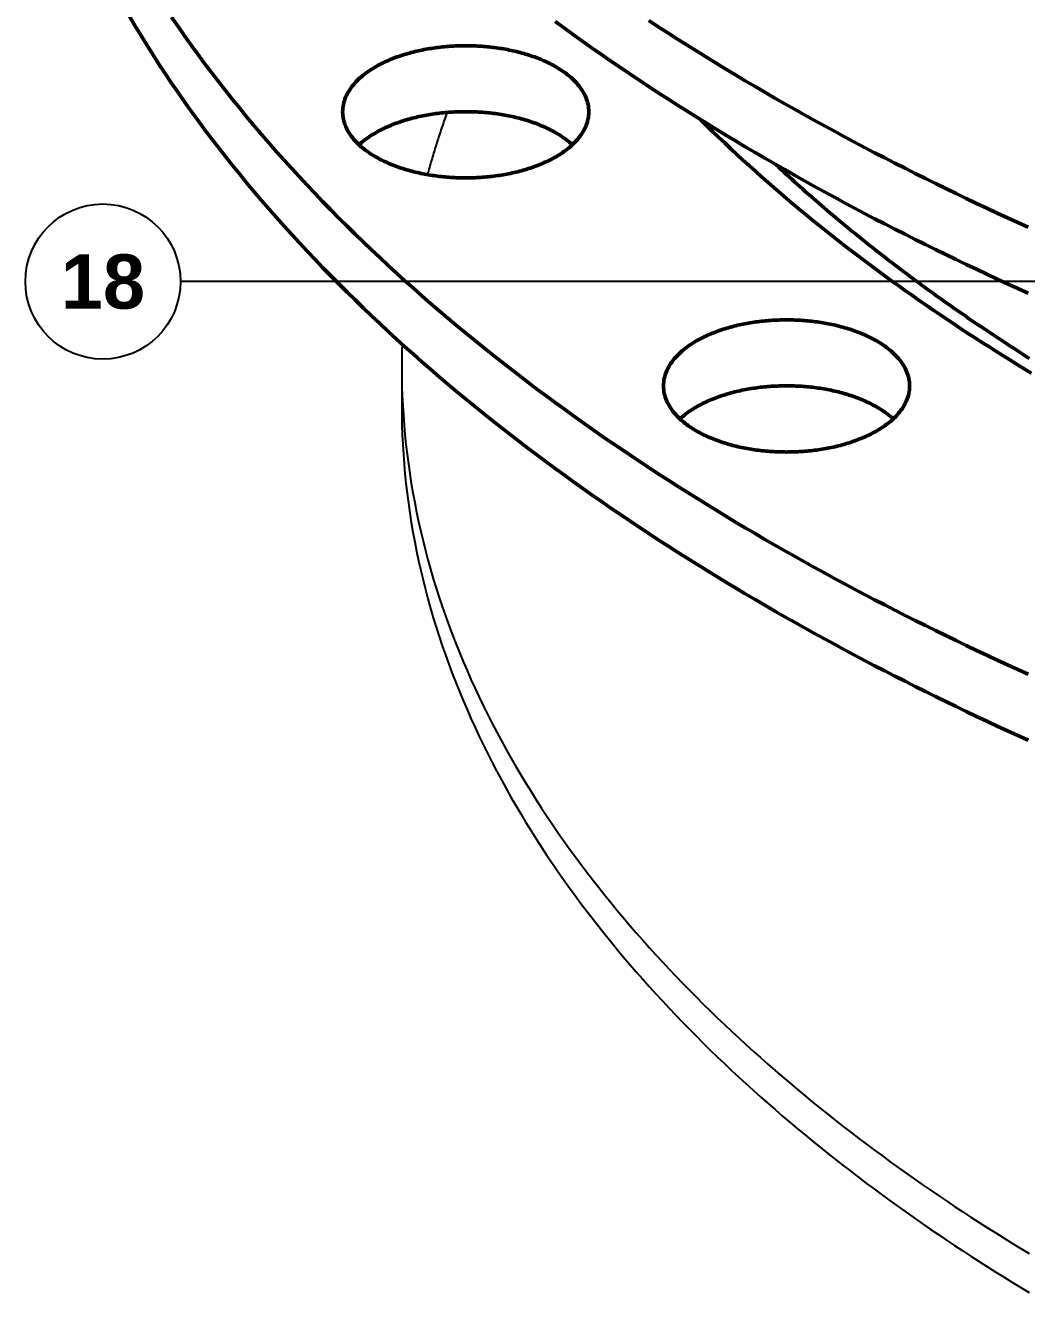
# Model space of a CAD drawing. Header units: millimetres. Extents: x 0 to 841, y 0 to 594.
# Drawn here: x 150.7 to 215.2, y 210 to 291.7 of the extents above; entities that cross this region are included whole.
import ezdxf
from ezdxf.enums import TextEntityAlignment as Align

# ---------------------------------------------------------------- set-up
doc = ezdxf.new("R2010")
doc.units = ezdxf.units.MM
for name, color, linetype, lineweight in [('COTA', 7, 'CONTINUOUS', 25), ('FINA', 7, 'CONTINUOUS', 25), ('TXT', 7, 'CONTINUOUS', 25), ('VIS', 7, 'CONTINUOUS', 50)]:
    doc.layers.add(name, color=color, linetype=linetype, lineweight=lineweight)
doc.styles.add('STDB', font='LiberationSans-Bold.ttf')

msp = doc.modelspace()

# ---------------------------------------------------------------- linework, layer by layer
at = {"layer": 'COTA'}
msp.add_line((276.727, 275.149), (160.694, 275.149), dxfattribs=at)
at = {"layer": 'FINA'}
for points in [[(157.379, 292.289), (157.753, 291.657), (158.132, 291.029), (158.518, 290.405), (158.91, 289.784), (159.308, 289.167), (159.712, 288.554), (160.122, 287.945), (160.537, 287.34), (160.958, 286.739), (161.384, 286.141), (161.815, 285.547), (162.252, 284.957), (162.694, 284.371), (163.141, 283.789), (163.593, 283.211), (164.05, 282.636), (164.512, 282.066), (164.978, 281.499), (165.449, 280.936), (165.925, 280.377), (166.405, 279.822), (166.889, 279.27), (167.377, 278.722), (167.87, 278.178), (168.367, 277.638), (168.868, 277.101), (169.373, 276.569), (169.882, 276.04), (170.394, 275.514), (170.911, 274.993), (171.431, 274.475), (171.954, 273.96), (172.481, 273.449), (173.012, 272.942), (173.546, 272.439), (174.083, 271.939), (174.624, 271.442), (175.168, 270.949), (175.715, 270.46), (176.265, 269.974), (176.818, 269.492), (177.375, 269.013), (177.934, 268.537), (178.496, 268.065), (179.061, 267.597), (179.628, 267.131), (180.199, 266.669), (180.772, 266.211), (181.348, 265.756), (181.926, 265.304), (182.507, 264.855), (183.09, 264.409), (183.676, 263.967), (184.265, 263.528), (184.855, 263.093), (185.448, 262.66), (186.043, 262.231), (186.641, 261.804), (187.241, 261.381), (187.843, 260.961), (188.447, 260.544), (189.053, 260.13), (189.661, 259.719), (190.271, 259.311), (190.883, 258.906), (191.498, 258.505), (192.114, 258.106), (192.732, 257.71), (193.352, 257.317), (193.974, 256.927), (194.597, 256.539), (195.222, 256.155), (195.85, 255.774), (196.478, 255.395), (197.109, 255.019), (197.741, 254.646), (198.375, 254.276), (199.01, 253.908), (199.647, 253.544), (200.286, 253.182), (200.926, 252.822), (201.567, 252.466), (202.21, 252.112), (202.855, 251.761), (203.501, 251.412), (204.148, 251.066), (204.797, 250.723), (205.447, 250.383), (206.099, 250.044), (206.752, 249.709), (207.406, 249.376), (208.061, 249.046), (208.718, 248.718), (209.376, 248.393), (210.035, 248.07), (210.696, 247.749), (211.357, 247.432), (212.02, 247.116), (212.684, 246.803), (213.349, 246.493), (214.015, 246.185), (214.683, 245.879), (215.351, 245.576)], [(160.122, 292.197), (160.537, 291.592), (160.958, 290.991), (161.384, 290.393), (161.815, 289.799), (162.252, 289.21), (162.694, 288.624), (163.141, 288.041), (163.593, 287.463), (164.05, 286.889), (164.512, 286.318), (164.978, 285.751), (165.449, 285.188), (165.925, 284.629), (166.405, 284.074), (166.889, 283.522), (167.377, 282.974), (167.87, 282.43), (168.367, 281.89), (168.868, 281.354), (169.373, 280.821), (169.882, 280.292), (170.394, 279.766), (170.911, 279.245), (171.431, 278.727), (171.954, 278.212), (172.481, 277.702), (173.012, 277.194), (173.546, 276.691), (174.083, 276.191), (174.624, 275.695), (175.168, 275.202), (175.715, 274.712), (176.265, 274.226), (176.818, 273.744), (177.375, 273.265), (177.934, 272.79), (178.496, 272.318), (179.061, 271.849), (179.628, 271.384), (180.199, 270.922), (180.772, 270.463), (181.348, 270.008), (181.926, 269.556), (182.507, 269.107), (183.09, 268.662), (183.676, 268.219), (184.265, 267.781), (184.855, 267.345), (185.448, 266.912), (186.043, 266.483), (186.641, 266.056), (187.241, 265.633), (187.843, 265.213), (188.447, 264.796), (189.053, 264.382), (189.661, 263.971), (190.271, 263.564), (190.883, 263.159), (191.498, 262.757), (192.114, 262.358), (192.732, 261.962), (193.352, 261.569), (193.974, 261.179), (194.597, 260.792), (195.222, 260.407), (195.85, 260.026), (196.478, 259.647), (197.109, 259.271), (197.741, 258.898), (198.375, 258.528), (199.01, 258.161), (199.647, 257.796), (200.286, 257.434), (200.926, 257.075), (201.567, 256.718), (202.21, 256.364), (202.855, 256.013), (203.501, 255.665), (204.148, 255.319), (204.797, 254.975), (205.447, 254.635), (206.099, 254.297), (206.752, 253.961), (207.406, 253.628), (208.061, 253.298), (208.718, 252.97), (209.376, 252.645), (210.035, 252.322), (210.696, 252.002), (211.357, 251.684), (212.02, 251.368), (212.684, 251.056), (213.349, 250.745), (214.015, 250.437), (214.683, 250.131), (215.351, 249.828)], [(184.855, 291.913), (185.448, 291.48), (186.043, 291.051), (186.641, 290.625), (187.241, 290.202), (187.843, 289.781), (188.447, 289.365), (189.053, 288.951), (189.661, 288.54), (190.271, 288.132), (190.883, 287.727), (191.498, 287.325), (192.114, 286.926), (192.732, 286.53), (193.352, 286.137), (193.974, 285.747), (194.597, 285.36), (195.222, 284.976), (195.85, 284.594), (196.478, 284.215), (197.109, 283.84), (197.741, 283.467), (198.375, 283.096), (199.01, 282.729), (199.647, 282.364), (200.286, 282.002), (200.926, 281.643), (201.567, 281.286), (202.21, 280.933), (202.855, 280.581), (203.501, 280.233), (204.148, 279.887), (204.797, 279.544), (205.447, 279.203), (206.099, 278.865), (206.752, 278.53), (207.406, 278.197), (208.061, 277.866), (208.718, 277.538), (209.376, 277.213), (210.035, 276.89), (210.696, 276.57), (211.357, 276.252), (212.02, 275.937), (212.684, 275.624), (213.349, 275.313), (214.015, 275.005), (214.683, 274.7), (215.351, 274.396)], [(190.883, 291.979), (191.498, 291.577), (192.114, 291.178), (192.732, 290.782), (193.352, 290.389), (193.974, 289.999), (194.597, 289.612), (195.222, 289.228), (195.85, 288.846), (196.478, 288.468), (197.109, 288.092), (197.741, 287.719), (198.375, 287.349), (199.01, 286.981), (199.647, 286.616), (200.286, 286.254), (200.926, 285.895), (201.567, 285.539), (202.21, 285.185), (202.855, 284.834), (203.501, 284.485), (204.148, 284.139), (204.797, 283.796), (205.447, 283.455), (206.099, 283.117), (206.752, 282.782), (207.406, 282.449), (208.061, 282.118), (208.718, 281.791), (209.376, 281.465), (210.035, 281.143), (210.696, 280.822), (211.357, 280.504), (212.02, 280.189), (212.684, 279.876), (213.349, 279.566), (214.015, 279.258), (214.683, 278.952), (215.351, 278.649)], [(171.15, 286.093), (171.153, 286.213), (171.163, 286.333), (171.178, 286.452), (171.2, 286.57), (171.228, 286.687), (171.261, 286.803), (171.3, 286.916), (171.344, 287.028), (171.393, 287.138), (171.446, 287.246), (171.504, 287.351), (171.566, 287.454), (171.632, 287.555), (171.701, 287.653), (171.774, 287.748), (171.85, 287.842), (171.928, 287.933), (172.009, 288.021), (172.093, 288.107), (172.179, 288.191), (172.268, 288.273), (172.358, 288.352), (172.45, 288.429), (172.544, 288.504), (172.639, 288.577), (172.736, 288.648), (172.835, 288.717), (172.934, 288.784), (173.035, 288.85), (173.138, 288.913), (173.241, 288.974), (173.345, 289.034), (173.45, 289.092), (173.556, 289.149), (173.663, 289.203), (173.771, 289.257), (173.88, 289.308), (173.989, 289.358), (174.099, 289.407), (174.21, 289.454), (174.321, 289.499), (174.432, 289.544), (174.545, 289.587), (174.658, 289.628), (174.771, 289.668), (174.885, 289.707), (174.999, 289.745), (175.113, 289.781), (175.228, 289.816), (175.344, 289.85), (175.459, 289.882), (175.575, 289.913), (175.692, 289.944), (175.808, 289.973), (175.925, 290), (176.042, 290.027), (176.16, 290.053), (176.278, 290.077), (176.395, 290.101), (176.514, 290.123), (176.632, 290.144), (176.75, 290.164), (176.869, 290.183), (176.988, 290.201), (177.107, 290.218), (177.226, 290.234), (177.345, 290.249), (177.465, 290.263), (177.584, 290.276), (177.704, 290.288), (177.823, 290.298), (177.943, 290.308), (178.063, 290.317), (178.183, 290.325), (178.303, 290.332), (178.423, 290.338), (178.543, 290.343), (178.663, 290.347), (178.783, 290.349), (178.904, 290.351), (179.024, 290.352), (179.144, 290.352), (179.264, 290.351), (179.384, 290.349), (179.504, 290.347), (179.625, 290.343), (179.745, 290.338), (179.865, 290.332), (179.985, 290.325), (180.105, 290.317), (180.224, 290.308), (180.344, 290.298), (180.464, 290.288), (180.584, 290.276), (180.703, 290.263), (180.822, 290.249), (180.942, 290.234), (181.061, 290.218), (181.18, 290.201), (181.299, 290.183), (181.417, 290.164), (181.536, 290.144), (181.654, 290.123), (181.772, 290.101), (181.89, 290.077), (182.008, 290.053), (182.125, 290.027), (182.242, 290), (182.359, 289.973), (182.476, 289.944), (182.592, 289.913), (182.708, 289.882), (182.824, 289.85), (182.939, 289.816), (183.054, 289.781), (183.169, 289.745), (183.283, 289.707), (183.397, 289.668), (183.51, 289.628), (183.623, 289.587), (183.735, 289.544), (183.847, 289.499), (183.958, 289.454), (184.069, 289.407), (184.179, 289.358), (184.288, 289.308), (184.396, 289.257), (184.504, 289.203), (184.611, 289.149), (184.717, 289.092), (184.823, 289.034), (184.927, 288.974), (185.03, 288.913), (185.132, 288.85), (185.233, 288.784), (185.333, 288.717), (185.431, 288.648), (185.528, 288.577), (185.624, 288.504), (185.718, 288.429), (185.81, 288.352), (185.9, 288.273), (185.988, 288.191), (186.074, 288.107), (186.158, 288.021), (186.24, 287.933), (186.318, 287.842), (186.394, 287.748), (186.467, 287.653), (186.536, 287.555), (186.602, 287.454), (186.664, 287.351), (186.722, 287.246), (186.775, 287.138), (186.824, 287.028), (186.868, 286.916), (186.907, 286.803), (186.94, 286.687), (186.968, 286.57), (186.989, 286.452), (187.005, 286.333), (187.014, 286.213), (187.018, 286.093)], [(184.694, 283.081), (184.587, 283.025), (184.479, 282.97), (184.37, 282.917), (184.261, 282.865), (184.151, 282.815), (184.04, 282.767), (183.929, 282.72), (183.817, 282.674), (183.704, 282.63), (183.591, 282.588), (183.477, 282.546), (183.363, 282.506), (183.249, 282.468), (183.134, 282.43), (183.018, 282.394), (182.903, 282.359), (182.786, 282.326), (182.67, 282.293), (182.553, 282.262), (182.436, 282.232), (182.318, 282.203), (182.201, 282.176), (182.083, 282.149), (181.965, 282.124), (181.846, 282.1), (181.727, 282.077), (181.609, 282.055), (181.489, 282.034), (181.37, 282.014), (181.251, 281.995), (181.131, 281.978), (181.011, 281.961), (180.891, 281.945), (180.771, 281.931), (180.651, 281.917), (180.531, 281.905), (180.411, 281.893), (180.29, 281.883), (180.17, 281.873), (180.049, 281.865), (179.928, 281.858), (179.808, 281.851), (179.687, 281.846), (179.566, 281.841), (179.445, 281.838), (179.324, 281.835), (179.203, 281.834), (179.082, 281.833), (178.961, 281.834), (178.841, 281.835), (178.72, 281.838), (178.599, 281.841), (178.478, 281.846), (178.357, 281.851), (178.236, 281.858), (178.116, 281.865), (177.995, 281.874), (177.875, 281.883), (177.754, 281.894), (177.634, 281.905), (177.514, 281.918), (177.393, 281.931), (177.273, 281.946), (177.153, 281.961), (177.034, 281.978), (176.914, 281.996), (176.795, 282.015), (176.675, 282.034), (176.556, 282.055), (176.437, 282.077), (176.319, 282.1), (176.2, 282.125), (176.082, 282.15), (175.964, 282.177), (175.846, 282.204), (175.729, 282.233), (175.612, 282.263), (175.495, 282.294), (175.379, 282.326), (175.262, 282.36), (175.147, 282.395), (175.031, 282.431), (174.916, 282.468), (174.802, 282.507), (174.688, 282.547), (174.574, 282.589), (174.461, 282.631), (174.348, 282.675), (174.236, 282.721), (174.125, 282.768), (174.014, 282.816), (173.904, 282.867), (173.795, 282.918), (173.686, 282.971), (173.578, 283.026), (173.471, 283.082), (173.365, 283.14), (173.26, 283.2), (173.156, 283.262), (173.053, 283.325), (172.951, 283.39), (172.851, 283.458), (172.752, 283.527), (172.654, 283.598), (172.558, 283.671), (172.463, 283.746), (172.37, 283.823), (172.279, 283.903), (172.19, 283.985), (172.103, 284.069), (172.018, 284.155), (171.936, 284.244), (171.857, 284.335), (171.78, 284.429), (171.707, 284.525), (171.637, 284.624), (171.571, 284.725), (171.508, 284.828), (171.449, 284.934), (171.395, 285.042), (171.346, 285.152), (171.301, 285.265), (171.262, 285.379), (171.229, 285.495), (171.201, 285.613), (171.179, 285.732), (171.163, 285.852), (171.153, 285.972), (171.15, 286.093)], [(172.209, 283.967), (172.298, 284.048), (172.389, 284.127), (172.482, 284.203), (172.577, 284.278), (172.673, 284.35), (172.771, 284.421), (172.87, 284.489), (172.971, 284.556), (173.072, 284.621), (173.175, 284.683), (173.279, 284.744), (173.384, 284.804), (173.49, 284.861), (173.597, 284.917), (173.704, 284.972), (173.813, 285.024), (173.922, 285.075), (174.031, 285.125), (174.142, 285.173), (174.253, 285.22), (174.365, 285.265), (174.477, 285.309), (174.59, 285.351), (174.703, 285.392), (174.817, 285.432), (174.931, 285.47), (175.046, 285.507), (175.161, 285.543), (175.276, 285.578), (175.392, 285.611), (175.508, 285.643), (175.625, 285.674), (175.741, 285.704), (175.858, 285.732), (175.976, 285.76), (176.093, 285.786), (176.211, 285.811), (176.329, 285.835), (176.448, 285.858), (176.566, 285.88), (176.685, 285.901), (176.804, 285.921), (176.923, 285.939), (177.042, 285.957), (177.161, 285.973), (177.281, 285.989), (177.401, 286.003), (177.52, 286.017), (177.64, 286.029), (177.76, 286.041), (177.88, 286.051), (178, 286.06), (178.12, 286.069), (178.241, 286.076), (178.361, 286.083), (178.481, 286.088), (178.602, 286.092), (178.722, 286.096), (178.843, 286.098), (178.963, 286.1), (179.084, 286.1), (179.204, 286.1), (179.325, 286.098), (179.445, 286.096), (179.566, 286.092), (179.686, 286.088), (179.807, 286.083), (179.927, 286.076), (180.047, 286.069), (180.167, 286.06), (180.288, 286.051), (180.408, 286.041), (180.528, 286.029), (180.647, 286.017), (180.767, 286.003), (180.887, 285.989), (181.006, 285.973), (181.126, 285.957), (181.245, 285.939), (181.364, 285.921), (181.483, 285.901), (181.601, 285.88), (181.72, 285.858), (181.838, 285.835), (181.956, 285.811), (182.074, 285.786), (182.192, 285.76), (182.309, 285.732), (182.426, 285.704), (182.543, 285.674), (182.659, 285.643), (182.776, 285.611), (182.891, 285.578), (183.007, 285.543), (183.122, 285.507), (183.237, 285.47), (183.351, 285.432), (183.465, 285.392), (183.578, 285.351), (183.691, 285.309), (183.803, 285.265), (183.915, 285.22), (184.026, 285.173), (184.136, 285.125), (184.246, 285.075), (184.355, 285.024), (184.464, 284.972), (184.571, 284.917), (184.678, 284.861), (184.784, 284.804), (184.889, 284.744), (184.992, 284.683), (185.095, 284.621), (185.197, 284.556), (185.297, 284.489), (185.397, 284.421), (185.494, 284.35), (185.591, 284.278), (185.685, 284.203), (185.778, 284.127), (185.869, 284.048), (185.959, 283.967)], [(177.88, 286.051), (177.84, 285.938), (177.799, 285.825), (177.759, 285.712), (177.72, 285.599), (177.68, 285.485), (177.641, 285.372), (177.602, 285.258), (177.563, 285.145), (177.525, 285.031), (177.486, 284.917), (177.448, 284.803), (177.411, 284.689), (177.373, 284.575), (177.336, 284.461), (177.299, 284.347), (177.263, 284.232), (177.226, 284.118), (177.19, 284.003), (177.154, 283.889), (177.119, 283.774), (177.084, 283.659), (177.048, 283.544), (177.014, 283.43), (176.979, 283.315), (176.945, 283.199), (176.911, 283.084), (176.878, 282.969), (176.844, 282.854), (176.811, 282.738), (176.778, 282.623), (176.746, 282.507), (176.713, 282.392), (176.682, 282.276), (176.65, 282.16), (176.618, 282.044)], [(187.018, 286.093), (187.014, 285.972), (187.005, 285.851), (186.989, 285.731), (186.967, 285.613), (186.939, 285.495), (186.905, 285.379), (186.866, 285.264), (186.821, 285.152), (186.772, 285.041), (186.718, 284.933), (186.659, 284.827), (186.597, 284.724), (186.53, 284.623), (186.46, 284.524), (186.386, 284.428), (186.31, 284.334), (186.23, 284.243), (186.148, 284.154), (186.064, 284.068), (185.977, 283.984), (185.887, 283.902), (185.796, 283.822), (185.703, 283.745), (185.609, 283.67), (185.512, 283.596), (185.414, 283.525), (185.315, 283.456), (185.214, 283.389), (185.112, 283.324), (185.009, 283.26), (184.905, 283.199), (184.8, 283.139), (184.694, 283.081)], [(194.234, 285.585), (194.617, 285.207), (195.002, 284.83), (195.389, 284.457), (195.778, 284.085), (196.17, 283.716), (196.564, 283.348), (196.959, 282.983), (197.357, 282.621), (197.757, 282.26), (198.159, 281.902), (198.562, 281.546), (198.968, 281.192), (199.375, 280.84), (199.785, 280.491), (200.196, 280.143), (200.609, 279.798), (201.023, 279.455), (201.44, 279.114), (201.858, 278.775), (202.278, 278.438), (202.699, 278.103), (203.122, 277.77), (203.547, 277.439), (203.973, 277.111), (204.401, 276.784), (204.831, 276.46), (205.262, 276.137), (205.694, 275.816), (206.128, 275.498), (206.563, 275.181), (207, 274.867), (207.438, 274.554), (207.878, 274.243), (208.319, 273.935), (208.761, 273.628), (209.205, 273.323), (209.65, 273.02), (210.096, 272.719), (210.543, 272.419), (210.992, 272.122), (211.442, 271.827), (211.893, 271.533), (212.345, 271.241), (212.799, 270.952), (213.254, 270.663), (213.71, 270.377), (214.167, 270.093), (214.625, 269.81), (215.084, 269.529), (215.544, 269.25)], [(199.066, 282.697), (199.238, 282.537), (199.41, 282.378), (199.582, 282.219), (199.754, 282.06), (199.927, 281.902), (200.101, 281.745), (200.274, 281.588), (200.448, 281.431), (200.623, 281.275), (200.798, 281.119), (200.973, 280.964), (201.149, 280.809), (201.325, 280.654), (201.501, 280.5), (201.678, 280.346), (201.855, 280.193), (202.032, 280.04), (202.21, 279.888), (202.388, 279.736), (202.567, 279.584), (202.746, 279.433), (202.925, 279.282), (203.105, 279.131), (203.284, 278.982), (203.465, 278.832), (203.645, 278.683), (203.826, 278.534), (204.008, 278.386), (204.189, 278.238), (204.371, 278.09), (204.553, 277.943), (204.736, 277.796), (204.919, 277.65), (205.102, 277.504), (205.286, 277.358), (205.469, 277.213), (205.654, 277.069), (205.838, 276.924), (206.023, 276.78), (206.208, 276.637), (206.393, 276.494), (206.579, 276.351), (206.765, 276.209), (206.951, 276.067), (207.138, 275.925), (207.325, 275.784), (207.512, 275.643), (207.7, 275.503), (207.887, 275.363), (208.075, 275.223), (208.264, 275.084), (208.452, 274.945), (208.641, 274.806), (208.831, 274.668), (209.02, 274.531), (209.21, 274.393), (209.4, 274.256), (209.59, 274.12), (209.781, 273.984), (209.972, 273.848), (210.163, 273.712), (210.354, 273.577), (210.546, 273.443), (210.738, 273.308), (210.93, 273.174), (211.122, 273.041), (211.315, 272.908), (211.508, 272.775), (211.701, 272.642), (211.894, 272.51), (212.088, 272.379), (212.282, 272.247), (212.476, 272.116), (212.671, 271.986), (212.865, 271.855), (213.06, 271.726), (213.255, 271.596), (213.451, 271.467), (213.646, 271.338), (213.842, 271.21), (214.038, 271.082), (214.235, 270.954), (214.431, 270.827), (214.628, 270.7), (214.825, 270.573), (215.023, 270.447), (215.22, 270.321), (215.418, 270.195)], [(191.833, 268.42), (191.837, 268.54), (191.846, 268.66), (191.862, 268.779), (191.883, 268.897), (191.911, 269.014), (191.944, 269.13), (191.983, 269.243), (192.027, 269.355), (192.076, 269.465), (192.129, 269.573), (192.187, 269.678), (192.249, 269.781), (192.315, 269.881), (192.384, 269.98), (192.457, 270.075), (192.533, 270.169), (192.611, 270.259), (192.693, 270.348), (192.777, 270.434), (192.863, 270.518), (192.951, 270.6), (193.041, 270.679), (193.133, 270.756), (193.227, 270.831), (193.323, 270.904), (193.42, 270.975), (193.518, 271.044), (193.618, 271.111), (193.719, 271.176), (193.821, 271.24), (193.924, 271.301), (194.028, 271.361), (194.134, 271.419), (194.24, 271.476), (194.347, 271.53), (194.454, 271.583), (194.563, 271.635), (194.672, 271.685), (194.782, 271.734), (194.893, 271.781), (195.004, 271.826), (195.116, 271.871), (195.228, 271.913), (195.341, 271.955), (195.454, 271.995), (195.568, 272.034), (195.682, 272.071), (195.797, 272.108), (195.912, 272.143), (196.027, 272.176), (196.143, 272.209), (196.259, 272.24), (196.375, 272.27), (196.492, 272.299), (196.609, 272.327), (196.726, 272.354), (196.843, 272.38), (196.961, 272.404), (197.079, 272.427), (197.197, 272.45), (197.315, 272.471), (197.434, 272.491), (197.552, 272.51), (197.671, 272.528), (197.79, 272.545), (197.909, 272.561), (198.029, 272.576), (198.148, 272.59), (198.267, 272.603), (198.387, 272.614), (198.507, 272.625), (198.626, 272.635), (198.746, 272.644), (198.866, 272.652), (198.986, 272.659), (199.106, 272.665), (199.226, 272.67), (199.347, 272.673), (199.467, 272.676), (199.587, 272.678), (199.707, 272.679), (199.827, 272.679), (199.947, 272.678), (200.068, 272.676), (200.188, 272.673), (200.308, 272.67), (200.428, 272.665), (200.548, 272.659), (200.668, 272.652), (200.788, 272.644), (200.908, 272.635), (201.028, 272.625), (201.147, 272.614), (201.267, 272.603), (201.386, 272.59), (201.506, 272.576), (201.625, 272.561), (201.744, 272.545), (201.863, 272.528), (201.982, 272.51), (202.101, 272.491), (202.219, 272.471), (202.337, 272.45), (202.455, 272.427), (202.573, 272.404), (202.691, 272.38), (202.808, 272.354), (202.926, 272.327), (203.043, 272.299), (203.159, 272.27), (203.276, 272.24), (203.392, 272.209), (203.507, 272.176), (203.623, 272.143), (203.738, 272.108), (203.852, 272.071), (203.966, 272.034), (204.08, 271.995), (204.193, 271.955), (204.306, 271.913), (204.418, 271.871), (204.53, 271.826), (204.641, 271.781), (204.752, 271.734), (204.862, 271.685), (204.971, 271.635), (205.08, 271.583), (205.188, 271.53), (205.295, 271.476), (205.401, 271.419), (205.506, 271.361), (205.61, 271.301), (205.713, 271.24), (205.816, 271.176), (205.917, 271.111), (206.016, 271.044), (206.115, 270.975), (206.212, 270.904), (206.307, 270.831), (206.401, 270.756), (206.493, 270.679), (206.583, 270.6), (206.672, 270.518), (206.758, 270.434), (206.842, 270.348), (206.923, 270.259), (207.001, 270.169), (207.077, 270.075), (207.15, 269.98), (207.219, 269.881), (207.285, 269.781), (207.347, 269.678), (207.405, 269.573), (207.458, 269.465), (207.507, 269.355), (207.551, 269.243), (207.59, 269.13), (207.623, 269.014), (207.651, 268.897), (207.673, 268.779), (207.688, 268.66), (207.698, 268.54), (207.701, 268.42)], [(174.981, 271.118), (174.977, 270.988), (174.973, 270.857), (174.97, 270.727), (174.968, 270.596), (174.965, 270.465), (174.963, 270.335), (174.961, 270.204), (174.96, 270.073), (174.959, 269.943), (174.959, 269.812), (174.958, 269.682)], [(174.958, 269.682), (174.963, 269.05), (174.976, 268.419), (174.997, 267.788), (175.027, 267.158), (175.066, 266.528), (175.113, 265.898), (175.169, 265.27), (175.233, 264.642), (175.306, 264.015), (175.387, 263.389), (175.476, 262.764), (175.574, 262.14), (175.68, 261.518), (175.794, 260.897), (175.917, 260.278), (176.047, 259.66), (176.186, 259.044), (176.332, 258.43), (176.486, 257.818), (176.648, 257.208), (176.818, 256.6), (176.996, 255.994), (177.18, 255.391), (177.373, 254.789), (177.572, 254.191), (177.779, 253.594), (177.994, 253), (178.215, 252.409), (178.443, 251.821), (178.678, 251.235), (178.92, 250.652), (179.169, 250.072), (179.424, 249.494), (179.685, 248.92), (179.953, 248.348), (180.228, 247.78), (180.508, 247.214), (180.795, 246.652), (181.088, 246.093), (181.386, 245.536), (181.69, 244.983), (182, 244.433), (182.316, 243.887), (182.637, 243.343), (182.964, 242.803), (183.296, 242.266), (183.633, 241.732), (183.975, 241.202), (184.322, 240.675), (184.674, 240.151), (185.032, 239.631), (185.393, 239.113), (185.76, 238.599), (186.131, 238.089), (186.507, 237.582), (186.887, 237.078), (187.271, 236.577), (187.66, 236.08), (188.053, 235.586), (188.45, 235.095), (188.851, 234.607), (189.256, 234.123), (189.665, 233.642), (190.078, 233.165), (190.494, 232.69), (190.915, 232.219), (191.338, 231.752), (191.766, 231.287), (192.196, 230.825), (192.631, 230.367), (193.068, 229.912), (193.509, 229.46), (193.953, 229.012), (194.4, 228.566), (194.851, 228.124), (195.304, 227.685), (195.76, 227.249), (196.22, 226.815), (196.682, 226.386), (197.147, 225.959), (197.614, 225.535), (198.085, 225.114), (198.558, 224.696), (199.034, 224.281), (199.512, 223.869), (199.993, 223.46), (200.476, 223.054), (200.962, 222.651), (201.45, 222.251), (201.941, 221.854), (202.434, 221.46), (202.929, 221.068), (203.426, 220.679), (203.926, 220.293), (204.428, 219.91), (204.932, 219.53), (205.437, 219.153), (205.945, 218.778), (206.455, 218.406), (206.967, 218.036), (207.481, 217.67), (207.997, 217.306), (208.515, 216.945), (209.034, 216.586), (209.555, 216.23), (210.078, 215.877), (210.603, 215.526), (211.13, 215.178), (211.658, 214.832), (212.188, 214.489), (212.719, 214.149), (213.253, 213.811), (213.787, 213.475), (214.324, 213.142), (214.861, 212.812), (215.401, 212.483)], [(174.958, 269.682), (174.958, 267.162)], [(205.377, 265.408), (205.27, 265.352), (205.162, 265.297), (205.054, 265.244), (204.944, 265.192), (204.834, 265.142), (204.723, 265.094), (204.612, 265.047), (204.5, 265.001), (204.387, 264.957), (204.274, 264.914), (204.161, 264.873), (204.047, 264.833), (203.932, 264.794), (203.817, 264.757), (203.702, 264.721), (203.586, 264.686), (203.47, 264.653), (203.353, 264.62), (203.236, 264.589), (203.119, 264.559), (203.002, 264.53), (202.884, 264.503), (202.766, 264.476), (202.648, 264.451), (202.529, 264.427), (202.411, 264.404), (202.292, 264.382), (202.173, 264.361), (202.053, 264.341), (201.934, 264.322), (201.814, 264.305), (201.695, 264.288), (201.575, 264.272), (201.455, 264.258), (201.335, 264.244), (201.214, 264.232), (201.094, 264.22), (200.973, 264.21), (200.853, 264.2), (200.732, 264.192), (200.612, 264.184), (200.491, 264.178), (200.37, 264.173), (200.249, 264.168), (200.128, 264.165), (200.008, 264.162), (199.887, 264.161), (199.766, 264.16), (199.645, 264.161), (199.524, 264.162), (199.403, 264.165), (199.282, 264.168), (199.161, 264.173), (199.041, 264.178), (198.92, 264.185), (198.799, 264.192), (198.678, 264.201), (198.558, 264.21), (198.437, 264.221), (198.317, 264.232), (198.197, 264.245), (198.077, 264.258), (197.957, 264.273), (197.837, 264.288), (197.717, 264.305), (197.597, 264.323), (197.478, 264.341), (197.359, 264.361), (197.24, 264.382), (197.121, 264.404), (197.002, 264.427), (196.884, 264.452), (196.765, 264.477), (196.647, 264.503), (196.53, 264.531), (196.412, 264.56), (196.295, 264.59), (196.178, 264.621), (196.062, 264.653), (195.946, 264.687), (195.83, 264.722), (195.714, 264.758), (195.6, 264.795), (195.485, 264.834), (195.371, 264.874), (195.257, 264.915), (195.144, 264.958), (195.032, 265.002), (194.92, 265.048), (194.808, 265.095), (194.697, 265.143), (194.587, 265.193), (194.478, 265.245), (194.369, 265.298), (194.262, 265.353), (194.155, 265.409), (194.049, 265.467), (193.943, 265.527), (193.839, 265.589), (193.736, 265.652), (193.635, 265.717), (193.534, 265.784), (193.435, 265.854), (193.337, 265.925), (193.241, 265.998), (193.146, 266.073), (193.053, 266.15), (192.962, 266.23), (192.873, 266.312), (192.786, 266.396), (192.702, 266.482), (192.62, 266.571), (192.54, 266.662), (192.464, 266.756), (192.39, 266.852), (192.32, 266.95), (192.254, 267.051), (192.191, 267.155), (192.133, 267.261), (192.079, 267.369), (192.029, 267.479), (191.985, 267.592), (191.946, 267.706), (191.912, 267.822), (191.884, 267.94), (191.862, 268.059), (191.846, 268.178), (191.837, 268.299), (191.833, 268.42)], [(192.892, 266.294), (192.982, 266.375), (193.073, 266.454), (193.166, 266.53), (193.26, 266.605), (193.357, 266.677), (193.454, 266.748), (193.554, 266.816), (193.654, 266.883), (193.756, 266.947), (193.858, 267.01), (193.962, 267.071), (194.067, 267.131), (194.173, 267.188), (194.28, 267.244), (194.387, 267.298), (194.496, 267.351), (194.605, 267.402), (194.715, 267.452), (194.825, 267.5), (194.936, 267.547), (195.048, 267.592), (195.16, 267.636), (195.273, 267.678), (195.386, 267.719), (195.5, 267.759), (195.614, 267.797), (195.729, 267.834), (195.844, 267.87), (195.96, 267.905), (196.075, 267.938), (196.191, 267.97), (196.308, 268.001), (196.425, 268.031), (196.542, 268.059), (196.659, 268.087), (196.777, 268.113), (196.895, 268.138), (197.013, 268.162), (197.131, 268.185), (197.249, 268.207), (197.368, 268.228), (197.487, 268.248), (197.606, 268.266), (197.725, 268.284), (197.845, 268.3), (197.964, 268.316), (198.084, 268.33), (198.204, 268.344), (198.323, 268.356), (198.443, 268.368), (198.563, 268.378), (198.684, 268.387), (198.804, 268.396), (198.924, 268.403), (199.044, 268.41), (199.165, 268.415), (199.285, 268.419), (199.406, 268.423), (199.526, 268.425), (199.647, 268.427), (199.767, 268.427), (199.888, 268.427), (200.008, 268.425), (200.129, 268.423), (200.249, 268.419), (200.369, 268.415), (200.49, 268.41), (200.61, 268.403), (200.73, 268.396), (200.851, 268.387), (200.971, 268.378), (201.091, 268.368), (201.211, 268.356), (201.331, 268.344), (201.45, 268.33), (201.57, 268.316), (201.69, 268.3), (201.809, 268.284), (201.928, 268.266), (202.047, 268.248), (202.166, 268.228), (202.285, 268.207), (202.403, 268.185), (202.522, 268.162), (202.64, 268.138), (202.758, 268.113), (202.875, 268.087), (202.992, 268.059), (203.11, 268.031), (203.226, 268.001), (203.343, 267.97), (203.459, 267.938), (203.575, 267.905), (203.69, 267.87), (203.805, 267.834), (203.92, 267.797), (204.034, 267.759), (204.148, 267.719), (204.261, 267.678), (204.374, 267.636), (204.486, 267.592), (204.598, 267.547), (204.709, 267.5), (204.82, 267.452), (204.929, 267.402), (205.038, 267.351), (205.147, 267.298), (205.254, 267.244), (205.361, 267.188), (205.467, 267.131), (205.572, 267.071), (205.676, 267.01), (205.779, 266.947), (205.88, 266.883), (205.981, 266.816), (206.08, 266.748), (206.178, 266.677), (206.274, 266.605), (206.369, 266.53), (206.462, 266.454), (206.553, 266.375), (206.642, 266.294)], [(207.701, 268.42), (207.698, 268.299), (207.688, 268.178), (207.672, 268.058), (207.65, 267.939), (207.622, 267.822), (207.589, 267.705), (207.549, 267.591), (207.505, 267.479), (207.455, 267.368), (207.401, 267.26), (207.343, 267.154), (207.28, 267.051), (207.213, 266.95), (207.143, 266.851), (207.07, 266.755), (206.993, 266.661), (206.914, 266.57), (206.831, 266.481), (206.747, 266.395), (206.66, 266.311), (206.571, 266.229), (206.48, 266.149), (206.387, 266.072), (206.292, 265.996), (206.195, 265.923), (206.098, 265.852), (205.998, 265.783), (205.898, 265.716), (205.796, 265.651), (205.693, 265.587), (205.588, 265.526), (205.483, 265.466), (205.377, 265.408)], [(174.958, 267.162), (174.963, 266.531), (174.976, 265.899), (174.997, 265.269), (175.027, 264.638), (175.066, 264.008), (175.113, 263.378), (175.169, 262.75), (175.233, 262.122), (175.306, 261.495), (175.387, 260.869), (175.476, 260.244), (175.574, 259.62), (175.68, 258.998), (175.794, 258.377), (175.917, 257.758), (176.047, 257.14), (176.186, 256.524), (176.332, 255.91), (176.486, 255.298), (176.648, 254.688), (176.818, 254.08), (176.996, 253.474), (177.18, 252.871), (177.373, 252.27), (177.572, 251.671), (177.779, 251.074), (177.994, 250.481), (178.215, 249.889), (178.443, 249.301), (178.678, 248.715), (178.92, 248.132), (179.169, 247.552), (179.424, 246.974), (179.685, 246.4), (179.953, 245.828), (180.228, 245.26), (180.508, 244.694), (180.795, 244.132), (181.088, 243.573), (181.386, 243.017), (181.69, 242.463), (182, 241.914), (182.316, 241.367), (182.637, 240.824), (182.964, 240.283), (183.296, 239.746), (183.633, 239.213), (183.975, 238.682), (184.322, 238.155), (184.674, 237.631), (185.032, 237.111), (185.393, 236.594), (185.76, 236.08), (186.131, 235.569), (186.507, 235.062), (186.887, 234.558), (187.271, 234.057), (187.66, 233.56), (188.053, 233.066), (188.45, 232.575), (188.851, 232.088), (189.256, 231.603), (189.665, 231.123), (190.078, 230.645), (190.494, 230.171), (190.915, 229.7), (191.338, 229.232), (191.766, 228.767), (192.196, 228.306), (192.631, 227.847), (193.068, 227.392), (193.509, 226.941), (193.953, 226.492), (194.4, 226.046), (194.851, 225.604), (195.304, 225.165), (195.76, 224.729), (196.22, 224.296), (196.682, 223.866), (197.147, 223.439), (197.614, 223.015), (198.085, 222.594), (198.558, 222.176), (199.034, 221.761), (199.512, 221.349), (199.993, 220.941), (200.476, 220.535), (200.962, 220.132), (201.45, 219.731), (201.941, 219.334), (202.434, 218.94), (202.929, 218.548), (203.426, 218.159), (203.926, 217.774), (204.428, 217.391), (204.932, 217.01), (205.437, 216.633), (205.945, 216.258), (206.455, 215.886), (206.967, 215.517), (207.481, 215.15), (207.997, 214.786), (208.515, 214.425), (209.034, 214.066), (209.555, 213.71), (210.078, 213.357), (210.603, 213.006), (211.13, 212.658), (211.658, 212.312), (212.188, 211.969), (212.719, 211.629), (213.253, 211.291), (213.787, 210.955), (214.324, 210.622), (214.861, 210.292), (215.401, 209.964)]]:
    msp.add_lwpolyline(points, dxfattribs=at)
msp.add_circle((155.694, 275.149), 5, dxfattribs=at)
at = {"layer": 'VIS'}
for points in [[(157.379, 292.289), (157.753, 291.657), (158.132, 291.029), (158.518, 290.405), (158.91, 289.784), (159.308, 289.167), (159.712, 288.554), (160.122, 287.945), (160.537, 287.34), (160.958, 286.739), (161.384, 286.141), (161.815, 285.547), (162.252, 284.957), (162.694, 284.371), (163.141, 283.789), (163.593, 283.211), (164.05, 282.636), (164.512, 282.066), (164.978, 281.499), (165.449, 280.936), (165.925, 280.377), (166.405, 279.822), (166.889, 279.27), (167.377, 278.722), (167.87, 278.178), (168.367, 277.638), (168.868, 277.101), (169.373, 276.569), (169.882, 276.04), (170.394, 275.514), (170.911, 274.993), (171.431, 274.475), (171.954, 273.96), (172.481, 273.449), (173.012, 272.942), (173.546, 272.439), (174.083, 271.939), (174.624, 271.442), (175.168, 270.949), (175.715, 270.46), (176.265, 269.974), (176.818, 269.492), (177.375, 269.013), (177.934, 268.537), (178.496, 268.065), (179.061, 267.597), (179.628, 267.131), (180.199, 266.669), (180.772, 266.211), (181.348, 265.756), (181.926, 265.304), (182.507, 264.855), (183.09, 264.409), (183.676, 263.967), (184.265, 263.528), (184.855, 263.093), (185.448, 262.66), (186.043, 262.231), (186.641, 261.804), (187.241, 261.381), (187.843, 260.961), (188.447, 260.544), (189.053, 260.13), (189.661, 259.719), (190.271, 259.311), (190.883, 258.906), (191.498, 258.505), (192.114, 258.106), (192.732, 257.71), (193.352, 257.317), (193.974, 256.927), (194.597, 256.539), (195.222, 256.155), (195.85, 255.774), (196.478, 255.395), (197.109, 255.019), (197.741, 254.646), (198.375, 254.276), (199.01, 253.908), (199.647, 253.544), (200.286, 253.182), (200.926, 252.822), (201.567, 252.466), (202.21, 252.112), (202.855, 251.761), (203.501, 251.412), (204.148, 251.066), (204.797, 250.723), (205.447, 250.383), (206.099, 250.044), (206.752, 249.709), (207.406, 249.376), (208.061, 249.046), (208.718, 248.718), (209.376, 248.393), (210.035, 248.07), (210.696, 247.749), (211.357, 247.432), (212.02, 247.116), (212.684, 246.803), (213.349, 246.493), (214.015, 246.185), (214.683, 245.879), (215.351, 245.576)], [(160.122, 292.197), (160.537, 291.592), (160.958, 290.991), (161.384, 290.393), (161.815, 289.799), (162.252, 289.21), (162.694, 288.624), (163.141, 288.041), (163.593, 287.463), (164.05, 286.889), (164.512, 286.318), (164.978, 285.751), (165.449, 285.188), (165.925, 284.629), (166.405, 284.074), (166.889, 283.522), (167.377, 282.974), (167.87, 282.43), (168.367, 281.89), (168.868, 281.354), (169.373, 280.821), (169.882, 280.292), (170.394, 279.766), (170.911, 279.245), (171.431, 278.727), (171.954, 278.212), (172.481, 277.702), (173.012, 277.194), (173.546, 276.691), (174.083, 276.191), (174.624, 275.695), (175.168, 275.202), (175.715, 274.712), (176.265, 274.226), (176.818, 273.744), (177.375, 273.265), (177.934, 272.79), (178.496, 272.318), (179.061, 271.849), (179.628, 271.384), (180.199, 270.922), (180.772, 270.463), (181.348, 270.008), (181.926, 269.556), (182.507, 269.107), (183.09, 268.662), (183.676, 268.219), (184.265, 267.781), (184.855, 267.345), (185.448, 266.912), (186.043, 266.483), (186.641, 266.056), (187.241, 265.633), (187.843, 265.213), (188.447, 264.796), (189.053, 264.382), (189.661, 263.971), (190.271, 263.564), (190.883, 263.159), (191.498, 262.757), (192.114, 262.358), (192.732, 261.962), (193.352, 261.569), (193.974, 261.179), (194.597, 260.792), (195.222, 260.407), (195.85, 260.026), (196.478, 259.647), (197.109, 259.271), (197.741, 258.898), (198.375, 258.528), (199.01, 258.161), (199.647, 257.796), (200.286, 257.434), (200.926, 257.075), (201.567, 256.718), (202.21, 256.364), (202.855, 256.013), (203.501, 255.665), (204.148, 255.319), (204.797, 254.975), (205.447, 254.635), (206.099, 254.297), (206.752, 253.961), (207.406, 253.628), (208.061, 253.298), (208.718, 252.97), (209.376, 252.645), (210.035, 252.322), (210.696, 252.002), (211.357, 251.684), (212.02, 251.368), (212.684, 251.056), (213.349, 250.745), (214.015, 250.437), (214.683, 250.131), (215.351, 249.828)], [(184.855, 291.913), (185.448, 291.48), (186.043, 291.051), (186.641, 290.625), (187.241, 290.202), (187.843, 289.781), (188.447, 289.365), (189.053, 288.951), (189.661, 288.54), (190.271, 288.132), (190.883, 287.727), (191.498, 287.325), (192.114, 286.926), (192.732, 286.53), (193.352, 286.137), (193.974, 285.747), (194.597, 285.36), (195.222, 284.976), (195.85, 284.594), (196.478, 284.215), (197.109, 283.84), (197.741, 283.467), (198.375, 283.096), (199.01, 282.729), (199.647, 282.364), (200.286, 282.002), (200.926, 281.643), (201.567, 281.286), (202.21, 280.933), (202.855, 280.581), (203.501, 280.233), (204.148, 279.887), (204.797, 279.544), (205.447, 279.203), (206.099, 278.865), (206.752, 278.53), (207.406, 278.197), (208.061, 277.866), (208.718, 277.538), (209.376, 277.213), (210.035, 276.89), (210.696, 276.57), (211.357, 276.252), (212.02, 275.937), (212.684, 275.624), (213.349, 275.313), (214.015, 275.005), (214.683, 274.7), (215.351, 274.396)], [(190.883, 291.979), (191.498, 291.577), (192.114, 291.178), (192.732, 290.782), (193.352, 290.389), (193.974, 289.999), (194.597, 289.612), (195.222, 289.228), (195.85, 288.846), (196.478, 288.468), (197.109, 288.092), (197.741, 287.719), (198.375, 287.349), (199.01, 286.981), (199.647, 286.616), (200.286, 286.254), (200.926, 285.895), (201.567, 285.539), (202.21, 285.185), (202.855, 284.834), (203.501, 284.485), (204.148, 284.139), (204.797, 283.796), (205.447, 283.455), (206.099, 283.117), (206.752, 282.782), (207.406, 282.449), (208.061, 282.118), (208.718, 281.791), (209.376, 281.465), (210.035, 281.143), (210.696, 280.822), (211.357, 280.504), (212.02, 280.189), (212.684, 279.876), (213.349, 279.566), (214.015, 279.258), (214.683, 278.952), (215.351, 278.649)], [(171.15, 286.093), (171.153, 286.213), (171.163, 286.333), (171.178, 286.452), (171.2, 286.57), (171.228, 286.687), (171.261, 286.803), (171.3, 286.916), (171.344, 287.028), (171.393, 287.138), (171.446, 287.246), (171.504, 287.351), (171.566, 287.454), (171.632, 287.555), (171.701, 287.653), (171.774, 287.748), (171.85, 287.842), (171.928, 287.933), (172.009, 288.021), (172.093, 288.107), (172.179, 288.191), (172.268, 288.273), (172.358, 288.352), (172.45, 288.429), (172.544, 288.504), (172.639, 288.577), (172.736, 288.648), (172.835, 288.717), (172.934, 288.784), (173.035, 288.85), (173.138, 288.913), (173.241, 288.974), (173.345, 289.034), (173.45, 289.092), (173.556, 289.149), (173.663, 289.203), (173.771, 289.257), (173.88, 289.308), (173.989, 289.358), (174.099, 289.407), (174.21, 289.454), (174.321, 289.499), (174.432, 289.544), (174.545, 289.587), (174.658, 289.628), (174.771, 289.668), (174.885, 289.707), (174.999, 289.745), (175.113, 289.781), (175.228, 289.816), (175.344, 289.85), (175.459, 289.882), (175.575, 289.913), (175.692, 289.944), (175.808, 289.973), (175.925, 290), (176.042, 290.027), (176.16, 290.053), (176.278, 290.077), (176.395, 290.101), (176.514, 290.123), (176.632, 290.144), (176.75, 290.164), (176.869, 290.183), (176.988, 290.201), (177.107, 290.218), (177.226, 290.234), (177.345, 290.249), (177.465, 290.263), (177.584, 290.276), (177.704, 290.288), (177.823, 290.298), (177.943, 290.308), (178.063, 290.317), (178.183, 290.325), (178.303, 290.332), (178.423, 290.338), (178.543, 290.343), (178.663, 290.347), (178.783, 290.349), (178.904, 290.351), (179.024, 290.352), (179.144, 290.352), (179.264, 290.351), (179.384, 290.349), (179.504, 290.347), (179.625, 290.343), (179.745, 290.338), (179.865, 290.332), (179.985, 290.325), (180.105, 290.317), (180.224, 290.308), (180.344, 290.298), (180.464, 290.288), (180.584, 290.276), (180.703, 290.263), (180.822, 290.249), (180.942, 290.234), (181.061, 290.218), (181.18, 290.201), (181.299, 290.183), (181.417, 290.164), (181.536, 290.144), (181.654, 290.123), (181.772, 290.101), (181.89, 290.077), (182.008, 290.053), (182.125, 290.027), (182.242, 290), (182.359, 289.973), (182.476, 289.944), (182.592, 289.913), (182.708, 289.882), (182.824, 289.85), (182.939, 289.816), (183.054, 289.781), (183.169, 289.745), (183.283, 289.707), (183.397, 289.668), (183.51, 289.628), (183.623, 289.587), (183.735, 289.544), (183.847, 289.499), (183.958, 289.454), (184.069, 289.407), (184.179, 289.358), (184.288, 289.308), (184.396, 289.257), (184.504, 289.203), (184.611, 289.149), (184.717, 289.092), (184.823, 289.034), (184.927, 288.974), (185.03, 288.913), (185.132, 288.85), (185.233, 288.784), (185.333, 288.717), (185.431, 288.648), (185.528, 288.577), (185.624, 288.504), (185.718, 288.429), (185.81, 288.352), (185.9, 288.273), (185.988, 288.191), (186.074, 288.107), (186.158, 288.021), (186.24, 287.933), (186.318, 287.842), (186.394, 287.748), (186.467, 287.653), (186.536, 287.555), (186.602, 287.454), (186.664, 287.351), (186.722, 287.246), (186.775, 287.138), (186.824, 287.028), (186.868, 286.916), (186.907, 286.803), (186.94, 286.687), (186.968, 286.57), (186.989, 286.452), (187.005, 286.333), (187.014, 286.213), (187.018, 286.093)], [(184.694, 283.081), (184.587, 283.025), (184.479, 282.97), (184.37, 282.917), (184.261, 282.865), (184.151, 282.815), (184.04, 282.767), (183.929, 282.72), (183.817, 282.674), (183.704, 282.63), (183.591, 282.588), (183.477, 282.546), (183.363, 282.506), (183.249, 282.468), (183.134, 282.43), (183.018, 282.394), (182.903, 282.359), (182.786, 282.326), (182.67, 282.293), (182.553, 282.262), (182.436, 282.232), (182.318, 282.203), (182.201, 282.176), (182.083, 282.149), (181.965, 282.124), (181.846, 282.1), (181.727, 282.077), (181.609, 282.055), (181.489, 282.034), (181.37, 282.014), (181.251, 281.995), (181.131, 281.978), (181.011, 281.961), (180.891, 281.945), (180.771, 281.931), (180.651, 281.917), (180.531, 281.905), (180.411, 281.893), (180.29, 281.883), (180.17, 281.873), (180.049, 281.865), (179.928, 281.858), (179.808, 281.851), (179.687, 281.846), (179.566, 281.841), (179.445, 281.838), (179.324, 281.835), (179.203, 281.834), (179.082, 281.833), (178.961, 281.834), (178.841, 281.835), (178.72, 281.838), (178.599, 281.841), (178.478, 281.846), (178.357, 281.851), (178.236, 281.858), (178.116, 281.865), (177.995, 281.874), (177.875, 281.883), (177.754, 281.894), (177.634, 281.905), (177.514, 281.918), (177.393, 281.931), (177.273, 281.946), (177.153, 281.961), (177.034, 281.978), (176.914, 281.996), (176.795, 282.015), (176.675, 282.034), (176.556, 282.055), (176.437, 282.077), (176.319, 282.1), (176.2, 282.125), (176.082, 282.15), (175.964, 282.177), (175.846, 282.204), (175.729, 282.233), (175.612, 282.263), (175.495, 282.294), (175.379, 282.326), (175.262, 282.36), (175.147, 282.395), (175.031, 282.431), (174.916, 282.468), (174.802, 282.507), (174.688, 282.547), (174.574, 282.589), (174.461, 282.631), (174.348, 282.675), (174.236, 282.721), (174.125, 282.768), (174.014, 282.816), (173.904, 282.867), (173.795, 282.918), (173.686, 282.971), (173.578, 283.026), (173.471, 283.082), (173.365, 283.14), (173.26, 283.2), (173.156, 283.262), (173.053, 283.325), (172.951, 283.39), (172.851, 283.458), (172.752, 283.527), (172.654, 283.598), (172.558, 283.671), (172.463, 283.746), (172.37, 283.823), (172.279, 283.903), (172.19, 283.985), (172.103, 284.069), (172.018, 284.155), (171.936, 284.244), (171.857, 284.335), (171.78, 284.429), (171.707, 284.525), (171.637, 284.624), (171.571, 284.725), (171.508, 284.828), (171.449, 284.934), (171.395, 285.042), (171.346, 285.152), (171.301, 285.265), (171.262, 285.379), (171.229, 285.495), (171.201, 285.613), (171.179, 285.732), (171.163, 285.852), (171.153, 285.972), (171.15, 286.093)], [(172.209, 283.967), (172.298, 284.048), (172.389, 284.127), (172.482, 284.203), (172.577, 284.278), (172.673, 284.35), (172.771, 284.421), (172.87, 284.489), (172.971, 284.556), (173.072, 284.621), (173.175, 284.683), (173.279, 284.744), (173.384, 284.804), (173.49, 284.861), (173.597, 284.917), (173.704, 284.972), (173.813, 285.024), (173.922, 285.075), (174.031, 285.125), (174.142, 285.173), (174.253, 285.22), (174.365, 285.265), (174.477, 285.309), (174.59, 285.351), (174.703, 285.392), (174.817, 285.432), (174.931, 285.47), (175.046, 285.507), (175.161, 285.543), (175.276, 285.578), (175.392, 285.611), (175.508, 285.643), (175.625, 285.674), (175.741, 285.704), (175.858, 285.732), (175.976, 285.76), (176.093, 285.786), (176.211, 285.811), (176.329, 285.835), (176.448, 285.858), (176.566, 285.88), (176.685, 285.901), (176.804, 285.921), (176.923, 285.939), (177.042, 285.957), (177.161, 285.973), (177.281, 285.989), (177.401, 286.003), (177.52, 286.017), (177.64, 286.029), (177.76, 286.041), (177.88, 286.051), (178, 286.06), (178.12, 286.069), (178.241, 286.076), (178.361, 286.083), (178.481, 286.088), (178.602, 286.092), (178.722, 286.096), (178.843, 286.098), (178.963, 286.1), (179.084, 286.1), (179.204, 286.1), (179.325, 286.098), (179.445, 286.096), (179.566, 286.092), (179.686, 286.088), (179.807, 286.083), (179.927, 286.076), (180.047, 286.069), (180.167, 286.06), (180.288, 286.051), (180.408, 286.041), (180.528, 286.029), (180.647, 286.017), (180.767, 286.003), (180.887, 285.989), (181.006, 285.973), (181.126, 285.957), (181.245, 285.939), (181.364, 285.921), (181.483, 285.901), (181.601, 285.88), (181.72, 285.858), (181.838, 285.835), (181.956, 285.811), (182.074, 285.786), (182.192, 285.76), (182.309, 285.732), (182.426, 285.704), (182.543, 285.674), (182.659, 285.643), (182.776, 285.611), (182.891, 285.578), (183.007, 285.543), (183.122, 285.507), (183.237, 285.47), (183.351, 285.432), (183.465, 285.392), (183.578, 285.351), (183.691, 285.309), (183.803, 285.265), (183.915, 285.22), (184.026, 285.173), (184.136, 285.125), (184.246, 285.075), (184.355, 285.024), (184.464, 284.972), (184.571, 284.917), (184.678, 284.861), (184.784, 284.804), (184.889, 284.744), (184.992, 284.683), (185.095, 284.621), (185.197, 284.556), (185.297, 284.489), (185.397, 284.421), (185.494, 284.35), (185.591, 284.278), (185.685, 284.203), (185.778, 284.127), (185.869, 284.048), (185.959, 283.967)], [(187.018, 286.093), (187.014, 285.972), (187.005, 285.851), (186.989, 285.731), (186.967, 285.613), (186.939, 285.495), (186.905, 285.379), (186.866, 285.264), (186.821, 285.152), (186.772, 285.041), (186.718, 284.933), (186.659, 284.827), (186.597, 284.724), (186.53, 284.623), (186.46, 284.524), (186.386, 284.428), (186.31, 284.334), (186.23, 284.243), (186.148, 284.154), (186.064, 284.068), (185.977, 283.984), (185.887, 283.902), (185.796, 283.822), (185.703, 283.745), (185.609, 283.67), (185.512, 283.596), (185.414, 283.525), (185.315, 283.456), (185.214, 283.389), (185.112, 283.324), (185.009, 283.26), (184.905, 283.199), (184.8, 283.139), (184.694, 283.081)], [(194.234, 285.585), (194.617, 285.207), (195.002, 284.83), (195.389, 284.457), (195.778, 284.085), (196.17, 283.716), (196.564, 283.348), (196.959, 282.983), (197.357, 282.621), (197.757, 282.26), (198.159, 281.902), (198.562, 281.546), (198.968, 281.192), (199.375, 280.84), (199.785, 280.491), (200.196, 280.143), (200.609, 279.798), (201.023, 279.455), (201.44, 279.114), (201.858, 278.775), (202.278, 278.438), (202.699, 278.103), (203.122, 277.77), (203.547, 277.439), (203.973, 277.111), (204.401, 276.784), (204.831, 276.46), (205.262, 276.137), (205.694, 275.816), (206.128, 275.498), (206.563, 275.181), (207, 274.867), (207.438, 274.554), (207.878, 274.243), (208.319, 273.935), (208.761, 273.628), (209.205, 273.323), (209.65, 273.02), (210.096, 272.719), (210.543, 272.419), (210.992, 272.122), (211.442, 271.827), (211.893, 271.533), (212.345, 271.241), (212.799, 270.952), (213.254, 270.663), (213.71, 270.377), (214.167, 270.093), (214.625, 269.81), (215.084, 269.529), (215.544, 269.25)], [(199.066, 282.697), (199.238, 282.537), (199.41, 282.378), (199.582, 282.219), (199.754, 282.06), (199.927, 281.902), (200.101, 281.745), (200.274, 281.588), (200.448, 281.431), (200.623, 281.275), (200.798, 281.119), (200.973, 280.964), (201.149, 280.809), (201.325, 280.654), (201.501, 280.5), (201.678, 280.346), (201.855, 280.193), (202.032, 280.04), (202.21, 279.888), (202.388, 279.736), (202.567, 279.584), (202.746, 279.433), (202.925, 279.282), (203.105, 279.131), (203.284, 278.982), (203.465, 278.832), (203.645, 278.683), (203.826, 278.534), (204.008, 278.386), (204.189, 278.238), (204.371, 278.09), (204.553, 277.943), (204.736, 277.796), (204.919, 277.65), (205.102, 277.504), (205.286, 277.358), (205.469, 277.213), (205.654, 277.069), (205.838, 276.924), (206.023, 276.78), (206.208, 276.637), (206.393, 276.494), (206.579, 276.351), (206.765, 276.209), (206.951, 276.067), (207.138, 275.925), (207.325, 275.784), (207.512, 275.643), (207.7, 275.503), (207.887, 275.363), (208.075, 275.223), (208.264, 275.084), (208.452, 274.945), (208.641, 274.806), (208.831, 274.668), (209.02, 274.531), (209.21, 274.393), (209.4, 274.256), (209.59, 274.12), (209.781, 273.984), (209.972, 273.848), (210.163, 273.712), (210.354, 273.577), (210.546, 273.443), (210.738, 273.308), (210.93, 273.174), (211.122, 273.041), (211.315, 272.908), (211.508, 272.775), (211.701, 272.642), (211.894, 272.51), (212.088, 272.379), (212.282, 272.247), (212.476, 272.116), (212.671, 271.986), (212.865, 271.855), (213.06, 271.726), (213.255, 271.596), (213.451, 271.467), (213.646, 271.338), (213.842, 271.21), (214.038, 271.082), (214.235, 270.954), (214.431, 270.827), (214.628, 270.7), (214.825, 270.573), (215.023, 270.447), (215.22, 270.321), (215.418, 270.195)], [(191.833, 268.42), (191.837, 268.54), (191.846, 268.66), (191.862, 268.779), (191.883, 268.897), (191.911, 269.014), (191.944, 269.13), (191.983, 269.243), (192.027, 269.355), (192.076, 269.465), (192.129, 269.573), (192.187, 269.678), (192.249, 269.781), (192.315, 269.881), (192.384, 269.98), (192.457, 270.075), (192.533, 270.169), (192.611, 270.259), (192.693, 270.348), (192.777, 270.434), (192.863, 270.518), (192.951, 270.6), (193.041, 270.679), (193.133, 270.756), (193.227, 270.831), (193.323, 270.904), (193.42, 270.975), (193.518, 271.044), (193.618, 271.111), (193.719, 271.176), (193.821, 271.24), (193.924, 271.301), (194.028, 271.361), (194.134, 271.419), (194.24, 271.476), (194.347, 271.53), (194.454, 271.583), (194.563, 271.635), (194.672, 271.685), (194.782, 271.734), (194.893, 271.781), (195.004, 271.826), (195.116, 271.871), (195.228, 271.913), (195.341, 271.955), (195.454, 271.995), (195.568, 272.034), (195.682, 272.071), (195.797, 272.108), (195.912, 272.143), (196.027, 272.176), (196.143, 272.209), (196.259, 272.24), (196.375, 272.27), (196.492, 272.299), (196.609, 272.327), (196.726, 272.354), (196.843, 272.38), (196.961, 272.404), (197.079, 272.427), (197.197, 272.45), (197.315, 272.471), (197.434, 272.491), (197.552, 272.51), (197.671, 272.528), (197.79, 272.545), (197.909, 272.561), (198.029, 272.576), (198.148, 272.59), (198.267, 272.603), (198.387, 272.614), (198.507, 272.625), (198.626, 272.635), (198.746, 272.644), (198.866, 272.652), (198.986, 272.659), (199.106, 272.665), (199.226, 272.67), (199.347, 272.673), (199.467, 272.676), (199.587, 272.678), (199.707, 272.679), (199.827, 272.679), (199.947, 272.678), (200.068, 272.676), (200.188, 272.673), (200.308, 272.67), (200.428, 272.665), (200.548, 272.659), (200.668, 272.652), (200.788, 272.644), (200.908, 272.635), (201.028, 272.625), (201.147, 272.614), (201.267, 272.603), (201.386, 272.59), (201.506, 272.576), (201.625, 272.561), (201.744, 272.545), (201.863, 272.528), (201.982, 272.51), (202.101, 272.491), (202.219, 272.471), (202.337, 272.45), (202.455, 272.427), (202.573, 272.404), (202.691, 272.38), (202.808, 272.354), (202.926, 272.327), (203.043, 272.299), (203.159, 272.27), (203.276, 272.24), (203.392, 272.209), (203.507, 272.176), (203.623, 272.143), (203.738, 272.108), (203.852, 272.071), (203.966, 272.034), (204.08, 271.995), (204.193, 271.955), (204.306, 271.913), (204.418, 271.871), (204.53, 271.826), (204.641, 271.781), (204.752, 271.734), (204.862, 271.685), (204.971, 271.635), (205.08, 271.583), (205.188, 271.53), (205.295, 271.476), (205.401, 271.419), (205.506, 271.361), (205.61, 271.301), (205.713, 271.24), (205.816, 271.176), (205.917, 271.111), (206.016, 271.044), (206.115, 270.975), (206.212, 270.904), (206.307, 270.831), (206.401, 270.756), (206.493, 270.679), (206.583, 270.6), (206.672, 270.518), (206.758, 270.434), (206.842, 270.348), (206.923, 270.259), (207.001, 270.169), (207.077, 270.075), (207.15, 269.98), (207.219, 269.881), (207.285, 269.781), (207.347, 269.678), (207.405, 269.573), (207.458, 269.465), (207.507, 269.355), (207.551, 269.243), (207.59, 269.13), (207.623, 269.014), (207.651, 268.897), (207.673, 268.779), (207.688, 268.66), (207.698, 268.54), (207.701, 268.42)], [(205.377, 265.408), (205.27, 265.352), (205.162, 265.297), (205.054, 265.244), (204.944, 265.192), (204.834, 265.142), (204.723, 265.094), (204.612, 265.047), (204.5, 265.001), (204.387, 264.957), (204.274, 264.914), (204.161, 264.873), (204.047, 264.833), (203.932, 264.794), (203.817, 264.757), (203.702, 264.721), (203.586, 264.686), (203.47, 264.653), (203.353, 264.62), (203.236, 264.589), (203.119, 264.559), (203.002, 264.53), (202.884, 264.503), (202.766, 264.476), (202.648, 264.451), (202.529, 264.427), (202.411, 264.404), (202.292, 264.382), (202.173, 264.361), (202.053, 264.341), (201.934, 264.322), (201.814, 264.305), (201.695, 264.288), (201.575, 264.272), (201.455, 264.258), (201.335, 264.244), (201.214, 264.232), (201.094, 264.22), (200.973, 264.21), (200.853, 264.2), (200.732, 264.192), (200.612, 264.184), (200.491, 264.178), (200.37, 264.173), (200.249, 264.168), (200.128, 264.165), (200.008, 264.162), (199.887, 264.161), (199.766, 264.16), (199.645, 264.161), (199.524, 264.162), (199.403, 264.165), (199.282, 264.168), (199.161, 264.173), (199.041, 264.178), (198.92, 264.185), (198.799, 264.192), (198.678, 264.201), (198.558, 264.21), (198.437, 264.221), (198.317, 264.232), (198.197, 264.245), (198.077, 264.258), (197.957, 264.273), (197.837, 264.288), (197.717, 264.305), (197.597, 264.323), (197.478, 264.341), (197.359, 264.361), (197.24, 264.382), (197.121, 264.404), (197.002, 264.427), (196.884, 264.452), (196.765, 264.477), (196.647, 264.503), (196.53, 264.531), (196.412, 264.56), (196.295, 264.59), (196.178, 264.621), (196.062, 264.653), (195.946, 264.687), (195.83, 264.722), (195.714, 264.758), (195.6, 264.795), (195.485, 264.834), (195.371, 264.874), (195.257, 264.915), (195.144, 264.958), (195.032, 265.002), (194.92, 265.048), (194.808, 265.095), (194.697, 265.143), (194.587, 265.193), (194.478, 265.245), (194.369, 265.298), (194.262, 265.353), (194.155, 265.409), (194.049, 265.467), (193.943, 265.527), (193.839, 265.589), (193.736, 265.652), (193.635, 265.717), (193.534, 265.784), (193.435, 265.854), (193.337, 265.925), (193.241, 265.998), (193.146, 266.073), (193.053, 266.15), (192.962, 266.23), (192.873, 266.312), (192.786, 266.396), (192.702, 266.482), (192.62, 266.571), (192.54, 266.662), (192.464, 266.756), (192.39, 266.852), (192.32, 266.95), (192.254, 267.051), (192.191, 267.155), (192.133, 267.261), (192.079, 267.369), (192.029, 267.479), (191.985, 267.592), (191.946, 267.706), (191.912, 267.822), (191.884, 267.94), (191.862, 268.059), (191.846, 268.178), (191.837, 268.299), (191.833, 268.42)], [(192.892, 266.294), (192.982, 266.375), (193.073, 266.454), (193.166, 266.53), (193.26, 266.605), (193.357, 266.677), (193.454, 266.748), (193.554, 266.816), (193.654, 266.883), (193.756, 266.947), (193.858, 267.01), (193.962, 267.071), (194.067, 267.131), (194.173, 267.188), (194.28, 267.244), (194.387, 267.298), (194.496, 267.351), (194.605, 267.402), (194.715, 267.452), (194.825, 267.5), (194.936, 267.547), (195.048, 267.592), (195.16, 267.636), (195.273, 267.678), (195.386, 267.719), (195.5, 267.759), (195.614, 267.797), (195.729, 267.834), (195.844, 267.87), (195.96, 267.905), (196.075, 267.938), (196.191, 267.97), (196.308, 268.001), (196.425, 268.031), (196.542, 268.059), (196.659, 268.087), (196.777, 268.113), (196.895, 268.138), (197.013, 268.162), (197.131, 268.185), (197.249, 268.207), (197.368, 268.228), (197.487, 268.248), (197.606, 268.266), (197.725, 268.284), (197.845, 268.3), (197.964, 268.316), (198.084, 268.33), (198.204, 268.344), (198.323, 268.356), (198.443, 268.368), (198.563, 268.378), (198.684, 268.387), (198.804, 268.396), (198.924, 268.403), (199.044, 268.41), (199.165, 268.415), (199.285, 268.419), (199.406, 268.423), (199.526, 268.425), (199.647, 268.427), (199.767, 268.427), (199.888, 268.427), (200.008, 268.425), (200.129, 268.423), (200.249, 268.419), (200.369, 268.415), (200.49, 268.41), (200.61, 268.403), (200.73, 268.396), (200.851, 268.387), (200.971, 268.378), (201.091, 268.368), (201.211, 268.356), (201.331, 268.344), (201.45, 268.33), (201.57, 268.316), (201.69, 268.3), (201.809, 268.284), (201.928, 268.266), (202.047, 268.248), (202.166, 268.228), (202.285, 268.207), (202.403, 268.185), (202.522, 268.162), (202.64, 268.138), (202.758, 268.113), (202.875, 268.087), (202.992, 268.059), (203.11, 268.031), (203.226, 268.001), (203.343, 267.97), (203.459, 267.938), (203.575, 267.905), (203.69, 267.87), (203.805, 267.834), (203.92, 267.797), (204.034, 267.759), (204.148, 267.719), (204.261, 267.678), (204.374, 267.636), (204.486, 267.592), (204.598, 267.547), (204.709, 267.5), (204.82, 267.452), (204.929, 267.402), (205.038, 267.351), (205.147, 267.298), (205.254, 267.244), (205.361, 267.188), (205.467, 267.131), (205.572, 267.071), (205.676, 267.01), (205.779, 266.947), (205.88, 266.883), (205.981, 266.816), (206.08, 266.748), (206.178, 266.677), (206.274, 266.605), (206.369, 266.53), (206.462, 266.454), (206.553, 266.375), (206.642, 266.294)], [(207.701, 268.42), (207.698, 268.299), (207.688, 268.178), (207.672, 268.058), (207.65, 267.939), (207.622, 267.822), (207.589, 267.705), (207.549, 267.591), (207.505, 267.479), (207.455, 267.368), (207.401, 267.26), (207.343, 267.154), (207.28, 267.051), (207.213, 266.95), (207.143, 266.851), (207.07, 266.755), (206.993, 266.661), (206.914, 266.57), (206.831, 266.481), (206.747, 266.395), (206.66, 266.311), (206.571, 266.229), (206.48, 266.149), (206.387, 266.072), (206.292, 265.996), (206.195, 265.923), (206.098, 265.852), (205.998, 265.783), (205.898, 265.716), (205.796, 265.651), (205.693, 265.587), (205.588, 265.526), (205.483, 265.466), (205.377, 265.408)]]:
    msp.add_lwpolyline(points, dxfattribs=at)

# ---------------------------------------------------------------- texts
at = {"layer": 'TXT', "style": 'STDB'}
msp.add_text('18', height=3.5, dxfattribs=at).set_placement((155.694, 275.149), align=Align.MIDDLE_CENTER)

doc.saveas('drawing.dxf')
